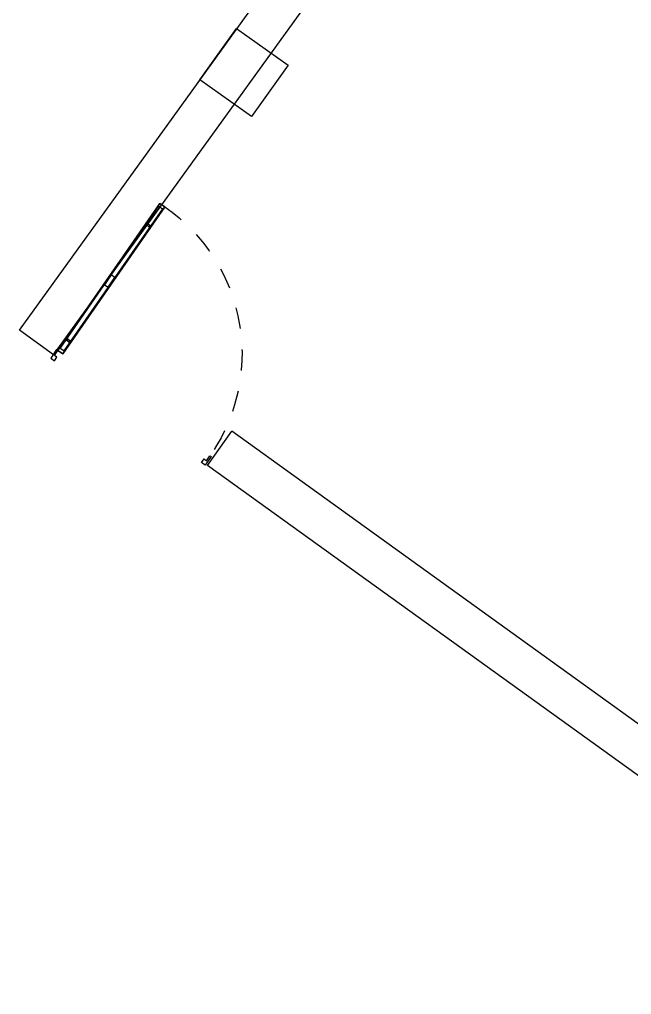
# Model space of a CAD drawing. Header units: metres. Extents: x 141303 to 146299, y 125960 to 127091.
# Drawn here: x 146009.753 to 146012.66, y 126166.344 to 126170.978 of the extents above; entities that cross this region are included whole.
import ezdxf

# ---------------------------------------------------------------- set-up
doc = ezdxf.new("R2010")
doc.units = ezdxf.units.M
doc.header["$MEASUREMENT"] = 0
doc.linetypes.add('C08_MUROS SERVICIOS$0$HIDDE100', pattern=[0.16, 0.1, -0.06])
doc.layers.add('door', color=12, linetype='Continuous')
doc.layers.add('new column', color=4, linetype='Continuous', lineweight=25)
doc.layers.add('NVMI_WALL', color=7, linetype='Continuous', lineweight=30)
doc.layers.get('0').off()

# ---------------------------------------------------------------- blocks, each defined once
blk = doc.blocks.new('C08_MUROS SERVICIOS$0$DOOR 1.20')
at = {"linetype": 'C08_MUROS SERVICIOS$0$HIDDE100'}
blk.add_lwpolyline([(187.5856, 86.3393, -0.424767), (188.7856, 87.5793)], format="xyb", dxfattribs=at)
at = {"linetype": 'ByBlock'}
blk.add_lwpolyline([(188.8256, 86.3793), (188.8256, 87.5793), (188.7856, 87.5793), (188.7856, 86.3793), (188.8256, 86.3793)], dxfattribs=at)
for points in [[(188.8256, 87.5593), (188.7856, 87.5593), (188.7856, 87.5793), (188.8256, 87.5793)], [(188.8206, 87.4097), (188.7906, 87.4097), (188.7906, 87.4193), (188.8206, 87.4193)], [(188.7956, 87.4193), (188.8156, 87.4193), (188.8156, 87.4097), (188.7956, 87.4097)], [(188.7906, 86.9989), (188.8206, 86.9989), (188.8206, 86.9189), (188.7906, 86.9189)], [(188.8206, 86.4693), (188.7906, 86.4693), (188.7906, 86.4789), (188.8206, 86.4789)], [(188.7956, 86.4789), (188.8156, 86.4789), (188.8156, 86.4693), (188.7956, 86.4693)], [(188.8256, 86.3793), (188.7856, 86.3793), (188.7856, 86.3993), (188.8256, 86.3993)]]:
    blk.add_lwpolyline(points, close=True)
blk.add_lwpolyline([(188.8206, 86.3993), (188.8206, 87.5593), (188.7906, 87.5593), (188.7906, 86.3993)], close=True, dxfattribs=at)
for points in [[(187.5756, 86.3793), (187.5756, 86.3093), (187.6056, 86.3093), (187.6056, 86.3393), (187.5856, 86.3393), (187.5856, 86.3793), (187.5756, 86.3793)], [(188.8356, 86.3793), (188.8356, 86.3093), (188.8056, 86.3093), (188.8056, 86.3393), (188.8256, 86.3393), (188.8256, 86.3793), (188.8356, 86.3793)]]:
    blk.add_lwpolyline(points)

msp = doc.modelspace()

# ---------------------------------------------------------------- linework, layer by layer
at = {"layer": 'new column'}
for p, q in [((146010.61054, 126170.69093), (146010.78448, 126170.93536)), ((146010.78448, 126170.93536), (146011.0289, 126170.76142)), ((146011.0289, 126170.76142), (146010.85497, 126170.51699)), ((146010.85497, 126170.51699), (146010.61054, 126170.69093))]:
    msp.add_line(p, q, dxfattribs=at)
at = {"layer": 'NVMI_WALL'}
for p, q in [((146009.75324, 126169.50152), (146012.90882, 126173.87955)), ((146009.91549, 126169.38458), (146013.07107, 126173.76261)), ((146009.91549, 126169.38458), (146009.75324, 126169.50152)), ((146010.6456, 126168.85833), (146010.76255, 126169.02058)), ((146014.08861, 126166.62323), (146010.76255, 126169.02058)), ((146014.13392, 126166.34404), (146010.6456, 126168.85833))]:
    msp.add_line(p, q, dxfattribs=at)

# ---------------------------------------------------------------- block references
at = {"layer": 'door', "xscale": -0.7088458887546228, "yscale": 0.7088458887546228, "zscale": 0.7088458887546228, "rotation": 325.2834132662443}
msp.add_blockref('C08_MUROS SERVICIOS$0$DOOR 1.20', (146085.08471, 126042.84655), dxfattribs=at)

doc.saveas('drawing.dxf')
